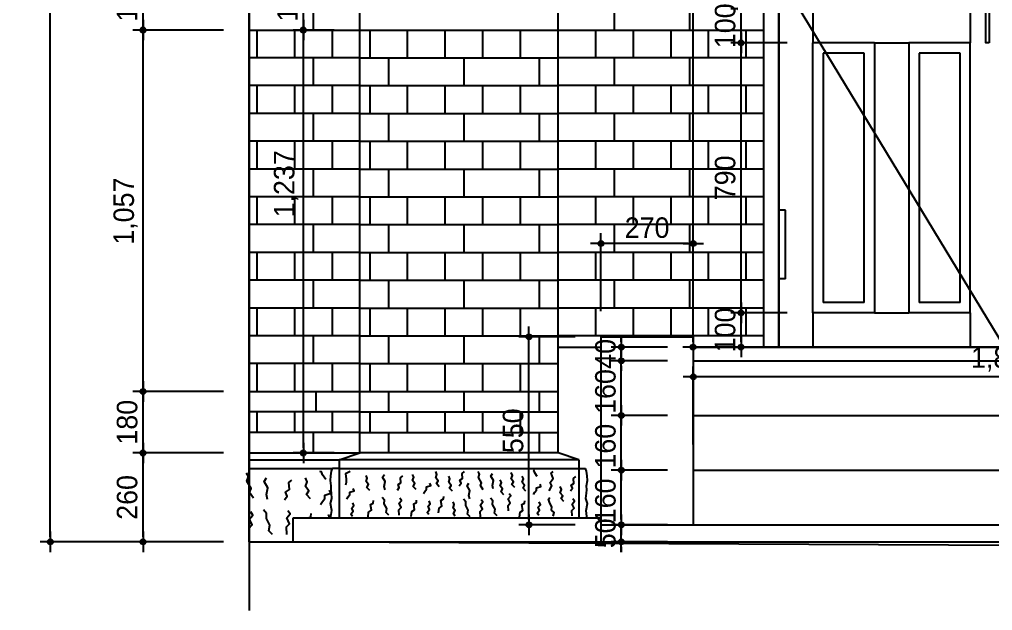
# Model space of a CAD drawing. Extents: x 139057 to 147967, y -162404 to -149789.
# Drawn here: x 140650 to 143495, y -159610 to -157880 of the extents above; entities that cross this region are included whole.
import ezdxf

# ---------------------------------------------------------------- set-up
doc = ezdxf.new("R2010")
doc.units = 0
doc.header["$LTSCALE"] = 50
doc.header["$MEASUREMENT"] = 0
doc.header["$PDMODE"] = 35
doc.header["$PDSIZE"] = -10
doc.linetypes.add('CEN', pattern=[62, 60, -1, 0, -1])
doc.layers.get('0').update_dxf_attribs({"linetype": 'CONTINUOUS'})
doc.layers.get('DEFPOINTS').update_dxf_attribs({"linetype": 'CONTINUOUS'})
for name, color, linetype in [('DIM', 7, 'CONTINUOUS'), ('ele-3', 6, 'CONTINUOUS'), ('FIN', 5, 'CONTINUOUS'), ('h', 5, 'CONTINUOUS'), ('HAT', 5, 'CONTINUOUS'), ('W-1', 3, 'CONTINUOUS'), ('W-2', 2, 'CONTINUOUS'), ('WID', 4, 'CONTINUOUS'), ('중심선', 1, 'CEN')]:
    doc.layers.add(name, color=color, linetype=linetype)
doc.styles.add('현창', font='HYWULM_0.TTF')
doc.dimstyles.new('ISO-25', dxfattribs={"dimscale": 20, "dimtxt": 4, "dimasz": 1, "dimexe": 2, "dimexo": 5, "dimtad": 1, "dimlunit": 6, "dimtxsty": '현창', "dimblk": 'DIMDOT', "dimcen": 2.5, "dimadec": 0, "dimazin": 0, "dimtfac": 1, "dimtmove": 0, "dimatfit": 3, "dimldrblk": 'DIMDOT', "dimfxl": 1, "dimarcsym": 0})

# ---------------------------------------------------------------- blocks, each defined once
blk = doc.blocks.new('DIMDOT')
at = {"linetype": 'Continuous'}
blk.add_line((-2, 0), (2, 0), dxfattribs=at)
for radius in [0.5, 0.25]:
    blk.add_circle((0, 0), radius, dxfattribs=at)
blk = doc.blocks.new('*D4')
at = {"color": 0, "lineweight": -2}
for p, q in [((142349.6, -158733.9), (142349.6, -158506.1)), ((142619.6, -158733.9), (142619.6, -158506.1)), ((142604.6, -158536.1), (142364.6, -158536.1))]:
    blk.add_line(p, q, dxfattribs=at)
at = {"layer": 'DEFPOINTS', "color": 0}
for p in [(142349.6, -158536.1), (142349.6, -158808.9), (142619.6, -158808.9)]:
    blk.add_point(p, dxfattribs=at)
at = {"color": 0, "lineweight": -2, "xscale": 15, "yscale": 15, "zscale": 15, "rotation": 180}
blk.add_blockref('DIMDOT', (142349.6, -158536.1), dxfattribs=at)
at = {"color": 0, "lineweight": -2, "xscale": 15, "yscale": 15, "zscale": 15}
blk.add_blockref('DIMDOT', (142619.6, -158536.1), dxfattribs=at)
at = {"color": 0, "insert": (142484.6, -158489.9), "char_height": 60, "attachment_point": 5, "style": '현창'}
blk.add_mtext('270', dxfattribs=at)
blk = doc.blocks.new('*D12')
at = {"color": 0, "lineweight": -2}
for p, q in [((142619.6, -159123.9), (142619.6, -158896.1)), ((144439.6, -159123.9), (144439.6, -158896.1)), ((144424.6, -158926.1), (142634.6, -158926.1))]:
    blk.add_line(p, q, dxfattribs=at)
at = {"layer": 'DEFPOINTS', "color": 0}
for p in [(142619.6, -158926.1), (142619.6, -159198.9), (144439.6, -159198.9)]:
    blk.add_point(p, dxfattribs=at)
at = {"color": 0, "lineweight": -2, "xscale": 15, "yscale": 15, "zscale": 15, "rotation": 180}
blk.add_blockref('DIMDOT', (142619.6, -158926.1), dxfattribs=at)
at = {"color": 0, "lineweight": -2, "xscale": 15, "yscale": 15, "zscale": 15}
blk.add_blockref('DIMDOT', (144439.6, -158926.1), dxfattribs=at)
at = {"color": 0, "insert": (143529.6, -158875.2), "char_height": 60, "attachment_point": 5, "style": '현창'}
blk.add_mtext('1,820', dxfattribs=at)
blk = doc.blocks.new('*D14')
at = {"color": 0, "lineweight": -2}
for p, q in [((141614.6, -157731.3), (141449.7, -157731.3)), ((141479.7, -157896.3), (141479.7, -157746.3)), ((141569.6, -157911.3), (141449.7, -157911.3))]:
    blk.add_line(p, q, dxfattribs=at)
at = {"layer": 'DEFPOINTS', "color": 0}
for p in [(141479.7, -157731.3), (141689.6, -157731.3), (141644.6, -157911.3)]:
    blk.add_point(p, dxfattribs=at)
at = {"color": 0, "lineweight": -2, "xscale": 15, "yscale": 15, "zscale": 15}
for p, rotation in [((141479.7, -157731.3), 90), ((141479.7, -157911.3), 270)]:
    blk.add_blockref('DIMDOT', p, dxfattribs=dict(at, rotation=rotation))
at = {"color": 0, "insert": (141433.5, -157821.3), "char_height": 60, "attachment_point": 5, "rotation": 90, "style": '현창'}
blk.add_mtext('180', dxfattribs=at)
blk = doc.blocks.new('*D15')
at = {"color": 0, "lineweight": -2}
for p, q in [((141569.6, -157911.9), (141449.7, -157911.9)), ((141479.7, -159133.9), (141479.7, -157926.9)), ((141569.6, -159148.9), (141449.7, -159148.9))]:
    blk.add_line(p, q, dxfattribs=at)
at = {"layer": 'DEFPOINTS', "color": 0}
for p in [(141479.7, -157911.9), (141644.6, -157911.9), (141644.6, -159148.9)]:
    blk.add_point(p, dxfattribs=at)
at = {"color": 0, "lineweight": -2, "xscale": 15, "yscale": 15, "zscale": 15}
for p, rotation in [((141479.7, -157911.9), 90), ((141479.7, -159148.9), 270)]:
    blk.add_blockref('DIMDOT', p, dxfattribs=dict(at, rotation=rotation))
at = {"color": 0, "insert": (141429, -158361.3), "char_height": 60, "attachment_point": 5, "rotation": 90, "style": '현창'}
blk.add_mtext('1,237', dxfattribs=at)
blk = doc.blocks.new('*D16')
at = {"color": 0, "lineweight": -2}
for p, q in [((142274.6, -158808.9), (142109.2, -158808.9)), ((142139.2, -159343.9), (142139.2, -158823.9)), ((142274.6, -159358.9), (142109.2, -159358.9))]:
    blk.add_line(p, q, dxfattribs=at)
at = {"layer": 'DEFPOINTS', "color": 0}
for p in [(142139.2, -158808.9), (142349.6, -158808.9), (142349.6, -159358.9)]:
    blk.add_point(p, dxfattribs=at)
at = {"color": 0, "lineweight": -2, "xscale": 15, "yscale": 15, "zscale": 15}
for p, rotation in [((142139.2, -158808.9), 90), ((142139.2, -159358.9), 270)]:
    blk.add_blockref('DIMDOT', p, dxfattribs=dict(at, rotation=rotation))
at = {"color": 0, "insert": (142093, -159083.9), "char_height": 60, "attachment_point": 5, "rotation": 90, "style": '현창'}
blk.add_mtext('550', dxfattribs=at)
blk = doc.blocks.new('*D24')
at = {"color": 0, "lineweight": -2}
for p, q in [((141246.1, -157731.3), (140980.8, -157731.3)), ((141010.8, -157896.3), (141010.8, -157746.3)), ((141246.1, -157911.3), (140980.8, -157911.3))]:
    blk.add_line(p, q, dxfattribs=at)
at = {"layer": 'DEFPOINTS', "color": 0}
for p in [(141010.8, -157731.3), (141321.1, -157731.3), (141321.1, -157911.3)]:
    blk.add_point(p, dxfattribs=at)
at = {"color": 0, "lineweight": -2, "xscale": 15, "yscale": 15, "zscale": 15}
for p, rotation in [((141010.8, -157731.3), 90), ((141010.8, -157911.3), 270)]:
    blk.add_blockref('DIMDOT', p, dxfattribs=dict(at, rotation=rotation))
at = {"color": 0, "insert": (140964.6, -157821.3), "char_height": 60, "attachment_point": 5, "rotation": 90, "style": '현창'}
blk.add_mtext('180', dxfattribs=at)
blk = doc.blocks.new('*D25')
at = {"color": 0, "lineweight": -2}
for p, q in [((141246.1, -157911.9), (140980.8, -157911.9)), ((141010.8, -158953.9), (141010.8, -157926.9)), ((141246.1, -158968.9), (140980.8, -158968.9))]:
    blk.add_line(p, q, dxfattribs=at)
at = {"layer": 'DEFPOINTS', "color": 0}
for p in [(141010.8, -157911.9), (141321.1, -157911.9), (141321.1, -158968.9)]:
    blk.add_point(p, dxfattribs=at)
at = {"color": 0, "lineweight": -2, "xscale": 15, "yscale": 15, "zscale": 15}
for p, rotation in [((141010.8, -157911.9), 90), ((141010.8, -158968.9), 270)]:
    blk.add_blockref('DIMDOT', p, dxfattribs=dict(at, rotation=rotation))
at = {"color": 0, "insert": (140960, -158441.3), "char_height": 60, "attachment_point": 5, "rotation": 90, "style": '현창'}
blk.add_mtext('1,057', dxfattribs=at)
blk = doc.blocks.new('*D26')
at = {"color": 0, "lineweight": -2}
for p, q in [((141246.1, -158968.9), (140980.8, -158968.9)), ((141010.8, -159133.9), (141010.8, -158983.9)), ((141246.1, -159148.9), (140980.8, -159148.9))]:
    blk.add_line(p, q, dxfattribs=at)
at = {"layer": 'DEFPOINTS', "color": 0}
for p in [(141010.8, -158968.9), (141321.1, -158968.9), (141321.1, -159148.9)]:
    blk.add_point(p, dxfattribs=at)
at = {"color": 0, "lineweight": -2, "xscale": 15, "yscale": 15, "zscale": 15}
for p, rotation in [((141010.8, -158968.9), 90), ((141010.8, -159148.9), 270)]:
    blk.add_blockref('DIMDOT', p, dxfattribs=dict(at, rotation=rotation))
at = {"color": 0, "insert": (140964.6, -159058.9), "char_height": 60, "attachment_point": 5, "rotation": 90, "style": '현창'}
blk.add_mtext('180', dxfattribs=at)
blk = doc.blocks.new('*D27')
at = {"color": 0, "lineweight": -2}
for p, q in [((141246.1, -159148.9), (140980.8, -159148.9)), ((141010.8, -159393.9), (141010.8, -159163.9)), ((141246.1, -159408.9), (140980.8, -159408.9))]:
    blk.add_line(p, q, dxfattribs=at)
at = {"layer": 'DEFPOINTS', "color": 0}
for p in [(141010.8, -159148.9), (141321.1, -159148.9), (141321.1, -159408.9)]:
    blk.add_point(p, dxfattribs=at)
at = {"color": 0, "lineweight": -2, "xscale": 15, "yscale": 15, "zscale": 15}
for p, rotation in [((141010.8, -159148.9), 90), ((141010.8, -159408.9), 270)]:
    blk.add_blockref('DIMDOT', p, dxfattribs=dict(at, rotation=rotation))
at = {"color": 0, "insert": (140964.6, -159278.9), "char_height": 60, "attachment_point": 5, "rotation": 90, "style": '현창'}
blk.add_mtext('260', dxfattribs=at)
blk = doc.blocks.new('*D34')
at = {"color": 0, "lineweight": -2}
for p, q in [((142894.6, -157848.9), (142729.2, -157848.9)), ((142759.2, -157933.9), (142759.2, -157863.9)), ((142894.6, -157948.9), (142729.2, -157948.9))]:
    blk.add_line(p, q, dxfattribs=at)
at = {"layer": 'DEFPOINTS', "color": 0}
for p in [(142759.2, -157848.9), (142969.6, -157848.9), (142969.6, -157948.9)]:
    blk.add_point(p, dxfattribs=at)
at = {"color": 0, "lineweight": -2, "xscale": 15, "yscale": 15, "zscale": 15}
for p, rotation in [((142759.2, -157848.9), 90), ((142759.2, -157948.9), 270)]:
    blk.add_blockref('DIMDOT', p, dxfattribs=dict(at, rotation=rotation))
at = {"color": 0, "insert": (142713, -157898.9), "char_height": 60, "attachment_point": 5, "rotation": 90, "style": '현창'}
blk.add_mtext('100', dxfattribs=at)
blk = doc.blocks.new('*D35')
at = {"color": 0, "lineweight": -2}
for p, q in [((142894.6, -157948.9), (142729.2, -157948.9)), ((142759.2, -158723.9), (142759.2, -157963.9)), ((142894.6, -158738.9), (142729.2, -158738.9))]:
    blk.add_line(p, q, dxfattribs=at)
at = {"layer": 'DEFPOINTS', "color": 0}
for p in [(142759.2, -157948.9), (142969.6, -157948.9), (142969.6, -158738.9)]:
    blk.add_point(p, dxfattribs=at)
at = {"color": 0, "lineweight": -2, "xscale": 15, "yscale": 15, "zscale": 15}
for p, rotation in [((142759.2, -157948.9), 90), ((142759.2, -158738.9), 270)]:
    blk.add_blockref('DIMDOT', p, dxfattribs=dict(at, rotation=rotation))
at = {"color": 0, "insert": (142713, -158343.9), "char_height": 60, "attachment_point": 5, "rotation": 90, "style": '현창'}
blk.add_mtext('790', dxfattribs=at)
blk = doc.blocks.new('*D36')
at = {"color": 0, "lineweight": -2}
for p, q in [((142894.6, -158738.9), (142729.2, -158738.9)), ((142759.2, -158823.9), (142759.2, -158753.9)), ((142894.6, -158838.9), (142729.2, -158838.9))]:
    blk.add_line(p, q, dxfattribs=at)
at = {"layer": 'DEFPOINTS', "color": 0}
for p in [(142759.2, -158738.9), (142969.6, -158738.9), (142969.6, -158838.9)]:
    blk.add_point(p, dxfattribs=at)
at = {"color": 0, "lineweight": -2, "xscale": 15, "yscale": 15, "zscale": 15}
for p, rotation in [((142759.2, -158738.9), 90), ((142759.2, -158838.9), 270)]:
    blk.add_blockref('DIMDOT', p, dxfattribs=dict(at, rotation=rotation))
at = {"color": 0, "insert": (142713, -158788.9), "char_height": 60, "attachment_point": 5, "rotation": 90, "style": '현창'}
blk.add_mtext('100', dxfattribs=at)
blk = doc.blocks.new('*D39')
at = {"color": 0, "lineweight": -2}
for p, q in [((142409.2, -158823.9), (142409.2, -158808.9)), ((142544.6, -158838.9), (142379.2, -158838.9)), ((142409.2, -158878.9), (142409.2, -158838.9)), ((142544.6, -158878.9), (142379.2, -158878.9)), ((142409.2, -158893.9), (142409.2, -158908.9))]:
    blk.add_line(p, q, dxfattribs=at)
at = {"layer": 'DEFPOINTS', "color": 0}
for p in [(142409.2, -158838.9), (142619.6, -158838.9), (142619.6, -158878.9)]:
    blk.add_point(p, dxfattribs=at)
at = {"color": 0, "lineweight": -2, "xscale": 15, "yscale": 15, "zscale": 15}
for p, rotation in [((142409.2, -158838.9), 270), ((142409.2, -158878.9), 90)]:
    blk.add_blockref('DIMDOT', p, dxfattribs=dict(at, rotation=rotation))
at = {"color": 0, "insert": (142363, -158858.9), "char_height": 60, "attachment_point": 5, "rotation": 90, "style": '현창'}
blk.add_mtext('40', dxfattribs=at)
blk = doc.blocks.new('*D40')
at = {"color": 0, "lineweight": -2}
for p, q in [((142544.6, -158878.9), (142379.2, -158878.9)), ((142409.2, -159023.9), (142409.2, -158893.9)), ((142544.6, -159038.9), (142379.2, -159038.9))]:
    blk.add_line(p, q, dxfattribs=at)
at = {"layer": 'DEFPOINTS', "color": 0}
for p in [(142409.2, -158878.9), (142619.6, -158878.9), (142619.6, -159038.9)]:
    blk.add_point(p, dxfattribs=at)
at = {"color": 0, "lineweight": -2, "xscale": 15, "yscale": 15, "zscale": 15}
for p, rotation in [((142409.2, -158878.9), 90), ((142409.2, -159038.9), 270)]:
    blk.add_blockref('DIMDOT', p, dxfattribs=dict(at, rotation=rotation))
at = {"color": 0, "insert": (142363, -158968.9), "char_height": 60, "attachment_point": 5, "rotation": 90, "style": '현창'}
blk.add_mtext('160', dxfattribs=at)
blk = doc.blocks.new('*D41')
at = {"color": 0, "lineweight": -2}
for p, q in [((142544.6, -159038.9), (142379.2, -159038.9)), ((142409.2, -159183.9), (142409.2, -159053.9)), ((142544.6, -159198.9), (142379.2, -159198.9))]:
    blk.add_line(p, q, dxfattribs=at)
at = {"layer": 'DEFPOINTS', "color": 0}
for p in [(142409.2, -159038.9), (142619.6, -159038.9), (142619.6, -159198.9)]:
    blk.add_point(p, dxfattribs=at)
at = {"color": 0, "lineweight": -2, "xscale": 15, "yscale": 15, "zscale": 15}
for p, rotation in [((142409.2, -159038.9), 90), ((142409.2, -159198.9), 270)]:
    blk.add_blockref('DIMDOT', p, dxfattribs=dict(at, rotation=rotation))
at = {"color": 0, "insert": (142363, -159128.9), "char_height": 60, "attachment_point": 5, "rotation": 90, "style": '현창'}
blk.add_mtext('160', dxfattribs=at)
blk = doc.blocks.new('*D42')
at = {"color": 0, "lineweight": -2}
for p, q in [((142544.6, -159198.9), (142379.2, -159198.9)), ((142409.2, -159343.9), (142409.2, -159213.9)), ((142544.6, -159358.9), (142379.2, -159358.9))]:
    blk.add_line(p, q, dxfattribs=at)
at = {"layer": 'DEFPOINTS', "color": 0}
for p in [(142409.2, -159198.9), (142619.6, -159198.9), (142619.6, -159358.9)]:
    blk.add_point(p, dxfattribs=at)
at = {"color": 0, "lineweight": -2, "xscale": 15, "yscale": 15, "zscale": 15}
for p, rotation in [((142409.2, -159198.9), 90), ((142409.2, -159358.9), 270)]:
    blk.add_blockref('DIMDOT', p, dxfattribs=dict(at, rotation=rotation))
at = {"color": 0, "insert": (142363, -159288.9), "char_height": 60, "attachment_point": 5, "rotation": 90, "style": '현창'}
blk.add_mtext('160', dxfattribs=at)
blk = doc.blocks.new('*D43')
at = {"color": 0, "lineweight": -2}
for p, q in [((142409.2, -159343.9), (142409.2, -159328.9)), ((142544.6, -159358.9), (142379.2, -159358.9)), ((142409.2, -159408.9), (142409.2, -159358.9)), ((142544.6, -159408.9), (142379.2, -159408.9)), ((142409.2, -159423.9), (142409.2, -159438.9))]:
    blk.add_line(p, q, dxfattribs=at)
at = {"layer": 'DEFPOINTS', "color": 0}
for p in [(142409.2, -159358.9), (142619.6, -159358.9), (142619.6, -159408.9)]:
    blk.add_point(p, dxfattribs=at)
at = {"color": 0, "lineweight": -2, "xscale": 15, "yscale": 15, "zscale": 15}
for p, rotation in [((142409.2, -159358.9), 270), ((142409.2, -159408.9), 90)]:
    blk.add_blockref('DIMDOT', p, dxfattribs=dict(at, rotation=rotation))
at = {"color": 0, "insert": (142363, -159383.9), "char_height": 60, "attachment_point": 5, "rotation": 90, "style": '현창'}
blk.add_mtext('50', dxfattribs=at)
blk = doc.blocks.new('*D44')
at = {"color": 0, "lineweight": -2}
for p, q in [((141246.1, -153103.9), (140709.8, -153103.9)), ((140739.8, -159393.9), (140739.8, -153118.9)), ((141246.1, -159408.9), (140709.8, -159408.9))]:
    blk.add_line(p, q, dxfattribs=at)
at = {"layer": 'DEFPOINTS', "color": 0}
for p in [(140739.8, -153103.9), (141321.1, -153103.9), (141321.1, -159408.9)]:
    blk.add_point(p, dxfattribs=at)
at = {"color": 0, "lineweight": -2, "xscale": 15, "yscale": 15, "zscale": 15}
for p, rotation in [((140739.8, -153103.9), 90), ((140739.8, -159408.9), 270)]:
    blk.add_blockref('DIMDOT', p, dxfattribs=dict(at, rotation=rotation))
at = {"color": 0, "insert": (140689, -156044.1), "char_height": 60, "attachment_point": 5, "rotation": 90, "style": '현창'}
blk.add_mtext('6,305', dxfattribs=at)
blk = doc.blocks.new('*D51')
at = {"color": 0, "lineweight": -2}
for p, q in [((142794.6, -156658.9), (142589.2, -156658.9)), ((142619.2, -158823.9), (142619.2, -156673.9)), ((142794.6, -158838.9), (142589.2, -158838.9))]:
    blk.add_line(p, q, dxfattribs=at)
at = {"layer": 'DEFPOINTS', "color": 0}
for p in [(142619.2, -156658.9), (142869.6, -156658.9), (142869.6, -158838.9)]:
    blk.add_point(p, dxfattribs=at)
at = {"color": 0, "lineweight": -2, "xscale": 15, "yscale": 15, "zscale": 15}
for p, rotation in [((142619.2, -156658.9), 90), ((142619.2, -158838.9), 270)]:
    blk.add_blockref('DIMDOT', p, dxfattribs=dict(at, rotation=rotation))
at = {"color": 0, "insert": (142568.4, -157623.1), "char_height": 60, "attachment_point": 5, "rotation": 90, "style": '현창'}
blk.add_mtext('2,180', dxfattribs=at)

msp = doc.modelspace()

# ---------------------------------------------------------------- linework, layer by layer
at = {"layer": 'DIM'}
msp.add_lwpolyline([(141321.136, -152679.226), (141321.136, -156180.53), (141221.136, -156220.53), (141421.136, -156220.53), (141321.136, -156260.53), (141321.136, -159609.906)], dxfattribs=at)
at = {"layer": 'ele-3'}
for p, q in [((141321.136, -157911.307), (141644.564, -157911.307)), ((142224.564, -157911.307), (142824.564, -157911.307)), ((141321.136, -158968.886), (141644.564, -158968.886)), ((141644.564, -159028.886), (141321.136, -159028.886)), ((141644.564, -159088.886), (141321.136, -159088.886))]:
    msp.add_line(p, q, dxfattribs=at)
for points in [[(141509.564, -157911.307), (141509.564, -157851.307)], [(142389.564, -157911.307), (142389.564, -157851.307)], [(142609.564, -157911.307), (142609.564, -157851.307)], [(141517.064, -159028.886), (141517.064, -158968.886)], [(141344.564, -159088.886), (141344.564, -159028.886)], [(141454.564, -159088.886), (141454.564, -159028.886)], [(141564.564, -159088.886), (141564.564, -159028.886)], [(141509.564, -159148.886), (141509.564, -159088.886)]]:
    msp.add_lwpolyline(points, dxfattribs=at)
at = {"layer": 'FIN'}
msp.add_lwpolyline([(141321.136, -152679.226), (145820.075, -152679.226), (145820.075, -159429.82), (141321.136, -159408.886)], close=True, dxfattribs=at)
at = {"layer": 'h'}
for p, q in [((141644.564, -157992.66), (141321.136, -157992.66)), ((142824.564, -157992.66), (142224.564, -157992.66)), ((141644.564, -158074.012), (141321.136, -158074.012)), ((142824.564, -158074.012), (142224.564, -158074.012)), ((141644.564, -158155.364), (141321.136, -158155.364)), ((142824.564, -158155.364), (142224.564, -158155.364)), ((141644.564, -158236.716), (141321.136, -158236.716)), ((142824.564, -158236.716), (142224.564, -158236.716)), ((141644.564, -158318.068), (141321.136, -158318.068)), ((142824.564, -158318.068), (142224.564, -158318.068)), ((141644.564, -158399.42), (141321.136, -158399.42)), ((142824.564, -158399.42), (142224.564, -158399.42)), ((141644.564, -158480.773), (141321.136, -158480.773)), ((142824.564, -158480.773), (142224.564, -158480.773)), ((141644.564, -158562.125), (141321.136, -158562.125)), ((142824.564, -158562.125), (142224.564, -158562.125)), ((141644.564, -158643.477), (141321.136, -158643.477)), ((142824.564, -158643.477), (142224.564, -158643.477)), ((141644.564, -158724.829), (141321.136, -158724.829)), ((142824.564, -158724.829), (142224.564, -158724.829)), ((141644.564, -158806.181), (141321.136, -158806.181)), ((142824.564, -158806.181), (142224.564, -158806.181)), ((141644.564, -158887.533), (141321.136, -158887.533))]:
    msp.add_line(p, q, dxfattribs=at)
for points in [[(141344.564, -157992.66), (141344.564, -157911.307)], [(141454.564, -157992.66), (141454.564, -157911.307)], [(141564.564, -157992.66), (141564.564, -157911.307)], [(142334.564, -157992.66), (142334.564, -157911.307)], [(142444.564, -157992.66), (142444.564, -157911.307)], [(142554.564, -157992.66), (142554.564, -157911.307)], [(142664.564, -157992.66), (142664.564, -157911.307)], [(142774.564, -157992.66), (142774.564, -157911.307)], [(141509.564, -158074.012), (141509.564, -157992.66)], [(142389.564, -158074.012), (142389.564, -157992.66)], [(142609.564, -158074.012), (142609.564, -157992.66)], [(141344.564, -158155.364), (141344.564, -158074.012)], [(141454.564, -158155.364), (141454.564, -158074.012)], [(141564.564, -158155.364), (141564.564, -158074.012)], [(142334.564, -158155.364), (142334.564, -158074.012)], [(142444.564, -158155.364), (142444.564, -158074.012)], [(142554.564, -158155.364), (142554.564, -158074.012)], [(142664.564, -158155.364), (142664.564, -158074.012)], [(142774.564, -158155.364), (142774.564, -158074.012)], [(141509.564, -158236.716), (141509.564, -158155.364)], [(142389.564, -158236.716), (142389.564, -158155.364)], [(142609.564, -158236.716), (142609.564, -158155.364)], [(141344.564, -158318.068), (141344.564, -158236.716)], [(141454.564, -158318.068), (141454.564, -158236.716)], [(141564.564, -158318.068), (141564.564, -158236.716)], [(142334.564, -158318.068), (142334.564, -158236.716)], [(142444.564, -158318.068), (142444.564, -158236.716)], [(142554.564, -158318.068), (142554.564, -158236.716)], [(142664.564, -158318.068), (142664.564, -158236.716)], [(142774.564, -158318.068), (142774.564, -158236.716)], [(141509.564, -158399.42), (141509.564, -158318.068)], [(142389.564, -158399.42), (142389.564, -158318.068)], [(142609.564, -158399.42), (142609.564, -158318.068)], [(141344.564, -158480.773), (141344.564, -158399.42)], [(141454.564, -158480.773), (141454.564, -158399.42)], [(141564.564, -158480.773), (141564.564, -158399.42)], [(142334.564, -158480.773), (142334.564, -158399.42)], [(142444.564, -158480.773), (142444.564, -158399.42)], [(142554.564, -158480.773), (142554.564, -158399.42)], [(142664.564, -158480.773), (142664.564, -158399.42)], [(142774.564, -158480.773), (142774.564, -158399.42)], [(141509.564, -158562.125), (141509.564, -158480.773)], [(142389.564, -158562.125), (142389.564, -158480.773)], [(142609.564, -158562.125), (142609.564, -158480.773)], [(141344.564, -158643.477), (141344.564, -158562.125)], [(141454.564, -158643.477), (141454.564, -158562.125)], [(141564.564, -158643.477), (141564.564, -158562.125)], [(142334.564, -158643.477), (142334.564, -158562.125)], [(142444.564, -158643.477), (142444.564, -158562.125)], [(142554.564, -158643.477), (142554.564, -158562.125)], [(142664.564, -158643.477), (142664.564, -158562.125)], [(142774.564, -158643.477), (142774.564, -158562.125)], [(141509.564, -158724.829), (141509.564, -158643.477)], [(142389.564, -158724.829), (142389.564, -158643.477)], [(142609.564, -158724.829), (142609.564, -158643.477)], [(141344.564, -158806.181), (141344.564, -158724.829)], [(141454.564, -158806.181), (141454.564, -158724.829)], [(141564.564, -158806.181), (141564.564, -158724.829)], [(142334.564, -158806.181), (142334.564, -158724.829)], [(142444.564, -158806.181), (142444.564, -158724.829)], [(142554.564, -158806.181), (142554.564, -158724.829)], [(142664.564, -158806.181), (142664.564, -158724.829)], [(142774.564, -158806.181), (142774.564, -158724.829)], [(141509.564, -158887.533), (141509.564, -158806.181)], [(142389.564, -158808.886), (142389.564, -158806.181)], [(142609.564, -158808.886), (142609.564, -158806.181)], [(141344.564, -158968.886), (141344.564, -158887.533)], [(141454.564, -158968.886), (141454.564, -158887.533)], [(141564.564, -158968.886), (141564.564, -158887.533)], [(141545.033, -159226.598), (141535.473, -159212.517), (141532.455, -159204.47), (141528.178, -159202.71)], [(141616.757, -159203.411), (141602.746, -159209.635), (141604.692, -159224.807), (141605.081, -159235.311), (141603.135, -159243.091)], [(141876.984, -159247.431), (141868.811, -159238.484), (141873.481, -159230.314), (141866.475, -159221.366), (141869.978, -159211.641), (141866.475, -159203.472)], [(141935.081, -159245.269), (141940.594, -159237.188), (141937.286, -159228.739), (141945.371, -159223.229), (141943.901, -159208.536), (141950.516, -159203.393)], [(142005.3, -159256.497), (141997.194, -159244.465), (142000.633, -159235.872), (141991.79, -159220.649), (141994.738, -159210.827), (141991.053, -159203.461)], [(142163.511, -159217.532), (142156.604, -159207.358), (142154.423, -159201.545), (142151.333, -159200.273)], [(142198.375, -159259.97), (142206.03, -159245.014), (142200.81, -159234.927), (142209.509, -159223.797), (142203.942, -159207.45), (142209.509, -159202.929)], [(141333.445, -159281.267), (141322.225, -159264.615), (141326.985, -159252.72), (141314.745, -159231.65), (141318.826, -159218.056), (141313.726, -159207.861)], [(141375.121, -159284.908), (141371.495, -159270.789), (141375.432, -159250.577), (141364.887, -159232.679), (141371.889, -159221.91)], [(141424.815, -159286.016), (141432.445, -159274.83), (141427.867, -159263.136), (141439.057, -159255.51), (141437.023, -159235.173), (141446.178, -159228.055)], [(141500.375, -159282.838), (141489.062, -159270.454), (141495.526, -159259.147), (141485.83, -159246.763), (141490.678, -159233.302), (141485.83, -159221.995)], [(141673.639, -159258.644), (141665.466, -159249.697), (141670.136, -159241.527), (141663.131, -159232.58), (141666.634, -159222.854), (141663.131, -159214.685)], [(141718.775, -159257.097), (141716.155, -159246.896), (141719, -159232.293), (141711.381, -159219.362), (141716.44, -159211.581)], [(141754.679, -159257.897), (141760.192, -159249.816), (141756.884, -159241.367), (141764.969, -159235.857), (141763.499, -159221.164), (141770.114, -159216.021)], [(141809.271, -159255.602), (141801.098, -159246.654), (141805.768, -159238.485), (141798.762, -159229.537), (141802.265, -159219.812), (141798.762, -159211.642)], [(141915.332, -159260.689), (141907.159, -159251.742), (141911.829, -159243.572), (141904.824, -159234.625), (141908.326, -159224.899), (141904.824, -159216.73)], [(142035.025, -159254.104), (142032.405, -159243.904), (142035.25, -159229.3), (142027.63, -159216.369), (142032.69, -159208.588)], [(142065.777, -159271.054), (142057.604, -159262.107), (142062.274, -159253.937), (142055.269, -159244.989), (142058.771, -159235.264), (142055.269, -159227.094)], [(142097.688, -159250.291), (142089.515, -159241.343), (142094.185, -159233.174), (142087.18, -159224.226), (142090.682, -159214.501), (142087.18, -159206.331)], [(142130.159, -159260.723), (142121.986, -159251.776), (142126.656, -159243.606), (142119.651, -159234.659), (142123.154, -159224.933), (142119.651, -159216.764)], [(142260.538, -159259.928), (142266.05, -159251.846), (142262.743, -159243.397), (142270.828, -159237.888), (142269.358, -159223.194), (142275.972, -159218.051)], [(141529.688, -159299.727), (141535.613, -159290.574), (141542.077, -159281.959), (141542.077, -159272.267), (141559.853, -159266.882), (141556.082, -159257.191)], [(141606.638, -159283.549), (141610.919, -159276.936), (141615.589, -159270.712), (141615.589, -159263.709), (141628.432, -159259.819), (141625.708, -159252.817)], [(141830.449, -159267.804), (141834.73, -159261.191), (141839.4, -159254.967), (141839.4, -159247.964), (141852.244, -159244.074), (141849.519, -159237.072)], [(141966.217, -159283.153), (141963.597, -159272.953), (141966.442, -159258.349), (141958.823, -159245.418), (141963.882, -159237.637)], [(142152.424, -159270.368), (142156.705, -159263.755), (142161.375, -159257.53), (142161.375, -159250.528), (142174.219, -159246.638), (142171.494, -159239.635)], [(142241.397, -159291.284), (142233.224, -159282.337), (142237.894, -159274.167), (142230.889, -159265.22), (142234.391, -159255.494), (142230.889, -159247.325)], [(141668.908, -159336.067), (141670.465, -159322.062), (141678.638, -159316.616), (141675.914, -159299.499), (141683.698, -159295.22), (141684.476, -159288.217)], [(141729.179, -159331.003), (141721.395, -159323.222), (141723.73, -159311.552), (141716.336, -159297.547), (141716.725, -159287.043), (141710.109, -159279.263)], [(141759.629, -159331.048), (141758.894, -159315.253), (141765.141, -159308.273), (141759.261, -159296.151), (141766.611, -159287.703), (141761.834, -159281.091)], [(141795.21, -159334.393), (141796.766, -159320.388), (141804.94, -159314.942), (141802.216, -159297.825), (141809.999, -159293.546), (141810.778, -159286.543)], [(141846.393, -159329.154), (141841.333, -159322.541), (141848.339, -159313.982), (141844.447, -159304.646), (141850.674, -159297.643), (141847.56, -159289.085)], [(141874.692, -159324.101), (141876.249, -159310.096), (141884.422, -159304.65), (141881.698, -159287.533), (141889.482, -159283.254), (141890.26, -159276.251)], [(141967.012, -159335.506), (141959.228, -159327.726), (141961.563, -159316.055), (141954.169, -159302.05), (141954.558, -159291.547), (141947.942, -159283.766)], [(141997.462, -159335.552), (141996.727, -159319.756), (142002.974, -159312.777), (141997.094, -159300.655), (142004.444, -159292.206), (141999.667, -159285.594)], [(142045.815, -159333.033), (142038.032, -159325.252), (142040.367, -159313.582), (142032.972, -159299.577), (142033.361, -159289.074), (142026.745, -159281.293)], [(142079.104, -159317.981), (142078.369, -159302.186), (142084.616, -159295.206), (142078.736, -159283.084), (142086.086, -159274.636), (142081.309, -159268.024)], [(142111.846, -159336.423), (142113.403, -159322.418), (142121.576, -159316.972), (142118.852, -159299.855), (142126.636, -159295.576), (142127.414, -159288.574)], [(142210.002, -159334.146), (142212.786, -159322.669), (142205.131, -159315.713), (142206.523, -159305.974), (142200.607, -159295.887), (142196.779, -159284.409), (142199.911, -159279.54)], [(142265.488, -159333.079), (142264.752, -159317.283), (142271, -159310.304), (142265.12, -159298.182), (142272.47, -159289.733), (142267.692, -159283.121)], [(141389.521, -159387.199), (141378.748, -159376.43), (141381.98, -159360.277), (141371.745, -159340.893), (141372.284, -159326.356), (141363.127, -159315.587)], [(141623.366, -159334.405), (141618.307, -159327.791), (141625.312, -159319.233), (141621.42, -159309.897), (141627.647, -159302.894), (141624.534, -159294.336)], [(141923.678, -159333.469), (141918.174, -159326.338), (141923.066, -159317.577), (141917.359, -159310.445), (141920.213, -159299.443), (141917.766, -159291.904)], [(142168.368, -159331.718), (142163.308, -159325.105), (142170.314, -159316.546), (142166.422, -159307.21), (142172.649, -159300.207), (142169.535, -159291.649)], [(141322.596, -159390.685), (141321.578, -159368.823), (141330.225, -159359.163), (141322.087, -159342.385), (141332.26, -159330.691), (141325.647, -159321.54)], [(141431.667, -159387.262), (141430.649, -159365.4), (141439.296, -159355.74), (141431.158, -159338.962), (141441.331, -159327.268), (141434.718, -159318.117)], [(141494.963, -159338.886), (141501.383, -159335.356), (141502.46, -159325.664)], [(141556.901, -159338.886), (141553.371, -159329.182)]]:
    msp.add_lwpolyline(points, dxfattribs=at)
at = {"layer": 'HAT'}
for p, q in [((142969.564, -157848.886), (142969.564, -157948.886)), ((143429.564, -157848.886), (143429.564, -157948.886)), ((143149.564, -157948.886), (143249.564, -157948.886)), ((142969.564, -158738.886), (142969.564, -158838.886)), ((143149.564, -158738.886), (143249.564, -158738.886)), ((143429.564, -158738.886), (143429.564, -158838.886)), ((141321.136, -159148.886), (141644.564, -159148.886)), ((141584.564, -159168.886), (141644.564, -159148.886)), ((142224.564, -159148.886), (141644.564, -159148.886)), ((142284.564, -159168.886), (142224.564, -159148.886)), ((141321.136, -159193.886), (141564.564, -159193.886)), ((141584.564, -159193.886), (142284.564, -159193.886)), ((141584.564, -159193.886), (141584.564, -159338.886)), ((142284.564, -159193.886), (142284.564, -159338.886))]:
    msp.add_line(p, q, dxfattribs=at)
msp.add_lwpolyline([(143484.564, -157948.886), (143474.564, -157948.886), (143474.564, -157848.886), (143484.564, -157848.886)], close=True, dxfattribs=at)
at = {"layer": 'W-1'}
for p, q in [((141644.564, -159148.886), (141644.564, -157776.307)), ((142224.564, -159148.886), (142224.564, -157776.307))]:
    msp.add_line(p, q, dxfattribs=at)
at = {"layer": 'W-2'}
msp.add_line((141321.136, -159408.886), (145609.564, -159408.886), dxfattribs=at)
at = {"layer": 'WID'}
for p, q in [((142824.564, -156610.664), (142824.564, -158838.886)), ((142824.564, -156613.886), (142824.564, -158838.886)), ((142869.564, -156658.886), (142869.564, -158838.886)), ((142869.564, -158838.886), (142869.564, -156658.886)), ((141644.564, -157911.307), (142224.564, -157911.307)), ((142969.564, -158738.886), (142969.564, -157948.886)), ((143149.564, -157948.886), (142969.564, -157948.886)), ((143149.564, -157948.886), (143149.564, -158738.886)), ((143249.564, -157948.886), (143249.564, -158738.886)), ((143429.564, -157948.886), (143249.564, -157948.886)), ((143429.564, -158738.886), (143429.564, -157948.886)), ((143119.564, -157978.886), (142999.564, -157978.886)), ((142999.564, -157978.886), (142999.564, -158708.886)), ((143119.564, -158708.886), (143119.564, -157978.886)), ((143399.564, -157978.886), (143279.564, -157978.886)), ((143279.564, -157978.886), (143279.564, -158708.886)), ((143399.564, -158708.886), (143399.564, -157978.886)), ((141644.564, -157992.66), (142224.564, -157992.66)), ((141644.564, -158074.012), (142224.564, -158074.012)), ((141644.564, -158155.364), (142224.564, -158155.364)), ((141644.564, -158236.716), (142224.564, -158236.716)), ((141644.564, -158318.068), (142224.564, -158318.068)), ((141644.564, -158399.42), (142224.564, -158399.42)), ((142889.564, -158438.886), (142869.564, -158438.886)), ((142889.564, -158638.886), (142889.564, -158438.886)), ((141644.564, -158480.773), (142224.564, -158480.773)), ((141644.564, -158562.125), (142224.564, -158562.125)), ((141644.564, -158643.477), (142224.564, -158643.477)), ((142889.564, -158638.886), (142869.564, -158638.886)), ((143119.564, -158708.886), (142999.564, -158708.886)), ((143399.564, -158708.886), (143279.564, -158708.886)), ((141644.564, -158724.829), (142224.564, -158724.829)), ((143149.564, -158738.886), (142969.564, -158738.886)), ((143429.564, -158738.886), (143249.564, -158738.886)), ((141644.564, -158806.181), (142224.564, -158806.181)), ((142349.564, -158808.886), (142349.564, -159408.886)), ((142349.564, -158808.886), (142619.564, -158808.886)), ((142619.564, -158808.886), (142619.564, -159358.886)), ((142224.564, -158838.886), (142349.564, -158838.886)), ((142619.564, -158838.886), (144439.564, -158838.886)), ((142824.564, -158838.886), (144234.564, -158838.886)), ((142824.564, -158838.886), (143324.564, -158838.886)), ((143529.564, -158838.886), (142869.564, -158838.886)), ((141644.564, -158887.533), (142224.564, -158887.533)), ((142619.564, -158878.886), (144439.564, -158878.886)), ((141644.564, -158968.886), (142224.564, -158968.886)), ((141644.564, -159028.886), (142224.564, -159028.886)), ((142619.564, -159038.886), (144439.564, -159038.886)), ((141644.564, -159088.886), (142224.564, -159088.886)), ((141321.136, -159168.886), (141584.564, -159168.886)), ((142284.564, -159168.886), (141584.564, -159168.886)), ((141584.564, -159168.886), (141584.564, -159193.886)), ((142284.564, -159168.886), (142284.564, -159193.886)), ((141584.564, -159193.886), (141564.564, -159193.886)), ((142284.564, -159193.886), (142304.564, -159193.886)), ((142619.564, -159198.886), (144439.564, -159198.886)), ((141449.564, -159408.886), (141449.564, -159338.886)), ((141449.564, -159338.886), (142349.564, -159338.886)), ((142349.564, -159358.886), (144709.564, -159358.886))]:
    msp.add_line(p, q, dxfattribs=at)
for points in [[(141674.564, -157992.66), (141674.564, -157911.307)], [(141784.564, -157992.66), (141784.564, -157911.307)], [(141894.564, -157992.66), (141894.564, -157911.307)], [(142004.564, -157992.66), (142004.564, -157911.307)], [(142114.564, -157992.66), (142114.564, -157911.307)], [(141729.564, -158074.012), (141729.564, -157992.66)], [(141949.564, -158074.012), (141949.564, -157992.66)], [(142169.564, -158074.012), (142169.564, -157992.66)], [(141674.564, -158155.364), (141674.564, -158074.012)], [(141784.564, -158155.364), (141784.564, -158074.012)], [(141894.564, -158155.364), (141894.564, -158074.012)], [(142004.564, -158155.364), (142004.564, -158074.012)], [(142114.564, -158155.364), (142114.564, -158074.012)], [(141729.564, -158236.716), (141729.564, -158155.364)], [(141949.564, -158236.716), (141949.564, -158155.364)], [(142169.564, -158236.716), (142169.564, -158155.364)], [(141674.564, -158318.068), (141674.564, -158236.716)], [(141784.564, -158318.068), (141784.564, -158236.716)], [(141894.564, -158318.068), (141894.564, -158236.716)], [(142004.564, -158318.068), (142004.564, -158236.716)], [(142114.564, -158318.068), (142114.564, -158236.716)], [(141729.564, -158399.42), (141729.564, -158318.068)], [(141949.564, -158399.42), (141949.564, -158318.068)], [(142169.564, -158399.42), (142169.564, -158318.068)], [(141674.564, -158480.773), (141674.564, -158399.42)], [(141784.564, -158480.773), (141784.564, -158399.42)], [(141894.564, -158480.773), (141894.564, -158399.42)], [(142004.564, -158480.773), (142004.564, -158399.42)], [(142114.564, -158480.773), (142114.564, -158399.42)], [(141729.564, -158562.125), (141729.564, -158480.773)], [(141949.564, -158562.125), (141949.564, -158480.773)], [(142169.564, -158562.125), (142169.564, -158480.773)], [(141674.564, -158643.477), (141674.564, -158562.125)], [(141784.564, -158643.477), (141784.564, -158562.125)], [(141894.564, -158643.477), (141894.564, -158562.125)], [(142004.564, -158643.477), (142004.564, -158562.125)], [(142114.564, -158643.477), (142114.564, -158562.125)], [(141729.564, -158724.829), (141729.564, -158643.477)], [(141949.564, -158724.829), (141949.564, -158643.477)], [(142169.564, -158724.829), (142169.564, -158643.477)], [(141674.564, -158806.181), (141674.564, -158724.829)], [(141784.564, -158806.181), (141784.564, -158724.829)], [(141894.564, -158806.181), (141894.564, -158724.829)], [(142004.564, -158806.181), (142004.564, -158724.829)], [(142114.564, -158806.181), (142114.564, -158724.829)], [(141729.564, -158887.533), (141729.564, -158806.181)], [(141949.564, -158887.533), (141949.564, -158806.181)], [(142169.564, -158887.533), (142169.564, -158806.181)], [(141674.564, -158968.886), (141674.564, -158887.533)], [(141784.564, -158968.886), (141784.564, -158887.533)], [(141894.564, -158968.886), (141894.564, -158887.533)], [(142004.564, -158968.886), (142004.564, -158887.533)], [(142114.564, -158968.886), (142114.564, -158887.533)], [(141729.564, -159028.886), (141729.564, -158968.886)], [(141949.564, -159028.886), (141949.564, -158968.886)], [(142169.564, -159028.886), (142169.564, -158968.886)], [(141674.564, -159088.886), (141674.564, -159028.886)], [(141784.564, -159088.886), (141784.564, -159028.886)], [(141894.564, -159088.886), (141894.564, -159028.886)], [(142004.564, -159088.886), (142004.564, -159028.886)], [(142114.564, -159088.886), (142114.564, -159028.886)], [(141729.564, -159148.886), (141729.564, -159088.886)], [(141949.564, -159148.886), (141949.564, -159088.886)], [(142169.564, -159148.886), (142169.564, -159088.886)], [(141560.84, -159338.886), (141560.261, -159334.948), (141562.919, -159317.327), (141558.936, -159296.256), (141563.198, -159282.313), (141561.569, -159266.748), (141561.079, -159256.641), (141561.41, -159244.922), (141558.97, -159229.067), (141560.19, -159215.652), (141562.145, -159202.283), (141564.564, -159193.886)], [(142308.289, -159338.886), (142308.867, -159334.948), (142306.209, -159317.327), (142310.192, -159296.256), (142305.93, -159282.313), (142307.559, -159266.748), (142308.049, -159256.641), (142307.718, -159244.922), (142310.159, -159229.067), (142308.938, -159215.652), (142306.983, -159202.283), (142304.564, -159193.886)]]:
    msp.add_lwpolyline(points, dxfattribs=at)
at = {"layer": '중심선'}
msp.add_line((142869.564, -157750.496), (143529.564, -158838.886), dxfattribs=at)

# ---------------------------------------------------------------- dimensions: what is measured, and where the dimension line sits
for base, p1, p2, angle, picture, middle in [((140739.764, -153103.886), (141321.136, -159408.886), (141321.136, -153103.886), 90, '*D44', (140739.764, -156044.056)), ((142619.243, -156658.886), (142869.564, -158838.886), (142869.564, -156658.886), 90, '*D51', (142619.243, -157623.143)), ((141010.8, -157731.307), (141321.136, -157911.307), (141321.136, -157731.307), 90, '*D24', (141010.8, -157821.307)), ((141479.746, -157731.307), (141644.564, -157911.307), (141689.564, -157731.307), 90, '*D14', (141479.746, -157821.307)), ((142759.229, -157848.886), (142969.564, -157948.886), (142969.564, -157848.886), 90, '*D34', (142759.229, -157898.886)), ((141010.8, -157911.887), (141321.136, -158968.886), (141321.136, -157911.887), 90, '*D25', (141010.8, -158441.257)), ((141479.746, -157911.887), (141644.564, -159148.886), (141644.564, -157911.887), 90, '*D15', (141479.746, -158361.284)), ((142759.229, -157948.886), (142969.564, -158738.886), (142969.564, -157948.886), 90, '*D35', (142759.229, -158343.886)), ((142349.564, -158536.082), (142619.564, -158808.886), (142349.564, -158808.886), 180, '*D4', (142484.564, -158536.082)), ((142759.229, -158738.886), (142969.564, -158838.886), (142969.564, -158738.886), 90, '*D36', (142759.229, -158788.886)), ((142139.229, -158808.886), (142349.564, -159358.886), (142349.564, -158808.886), 90, '*D16', (142139.229, -159083.886)), ((142409.229, -158838.886), (142619.564, -158878.886), (142619.564, -158838.886), 90, '*D39', (142409.229, -158858.886)), ((142409.229, -158878.886), (142619.564, -159038.886), (142619.564, -158878.886), 90, '*D40', (142409.229, -158968.886)), ((142619.564, -158926.082), (144439.564, -159198.886), (142619.564, -159198.886), 180, '*D12', (143529.564, -158926.082)), ((141010.8, -158968.886), (141321.136, -159148.886), (141321.136, -158968.886), 90, '*D26', (141010.8, -159058.886)), ((142409.229, -159038.886), (142619.564, -159198.886), (142619.564, -159038.886), 90, '*D41', (142409.229, -159128.886)), ((141010.8, -159148.886), (141321.136, -159408.886), (141321.136, -159148.886), 90, '*D27', (141010.8, -159278.886)), ((142409.229, -159198.886), (142619.564, -159358.886), (142619.564, -159198.886), 90, '*D42', (142409.229, -159288.886)), ((142409.229, -159358.886), (142619.564, -159408.886), (142619.564, -159358.886), 90, '*D43', (142409.229, -159383.886))]:
    dim = msp.add_linear_dim(base=base, p1=p1, p2=p2, angle=angle, dimstyle='ISO-25', override={"dimscale": 15, "dimtxt": 4, "dimasz": 1, "dimexe": 2, "dimexo": 5, "dimgap": 1, "dimlunit": 6, "dimdle": 2, "dimtix": 1})
    dim.commit()
    dim.dimension.update_dxf_attribs({"geometry": picture, "text_midpoint": middle, "dimtype": 128})

doc.saveas('drawing.dxf')
